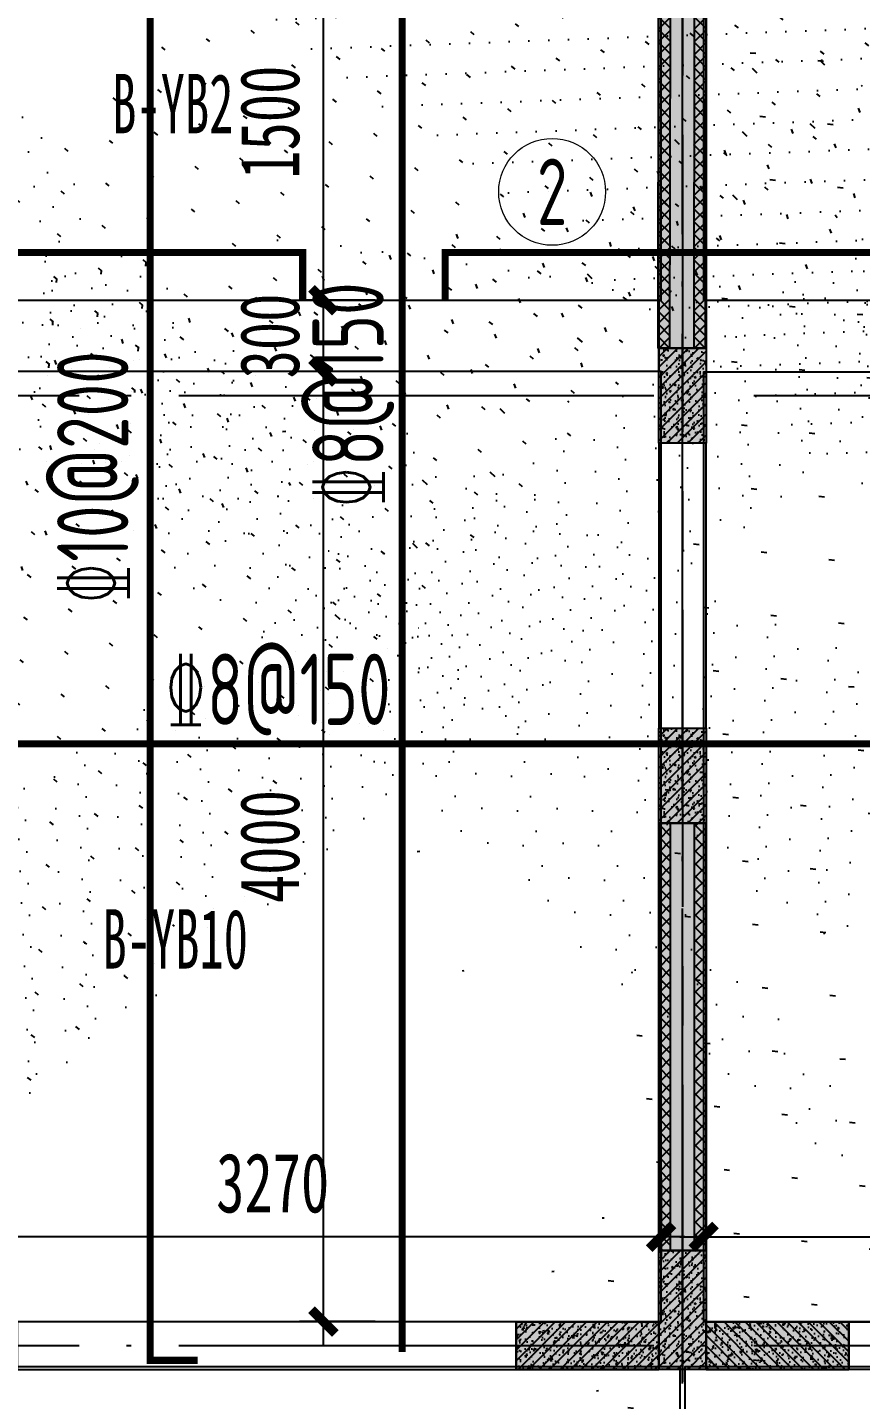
# Model space of a CAD drawing. Extents: x -3200779283 to -8106663, y 659664 to 1123462.
# Drawn here: x -8152558 to -8149051, y 1005611 to 1011388 of the extents above; entities that cross this region are included whole.
import ezdxf
from ezdxf.enums import TextEntityAlignment as Align

# ---------------------------------------------------------------- set-up
doc = ezdxf.new("R2010")
doc.units = 0
doc.header["$LTSCALE"] = 1000
doc.header["$MEASUREMENT"] = 0
for name, pattern in [('120-墙体$0$CONTINOUS', [0]), ('3#-轴线$0$DOTE', [2.4200000000000004, 2, -0.2, 0.02, -0.2]), ('3#4#5#$0$DASH', [0.35, 0.25, -0.1]), ('4#-标准层$0$CENTER', [2, 1.25, -0.25, 0.25, -0.25]), ('4#-标准层$0$CONTINOUS', [0]), ('DASH', [0.35, 0.25, -0.1])]:
    doc.linetypes.add(name, pattern=pattern)
doc.layers.get('Defpoints').update_dxf_attribs({"color": 30, "linetype": 'DASH'})
for name, color, linetype in [('120-墙体$0$S-WALL', 40, 'Continuous'), ('120-墙体$0$S-WALL-BEAM', 120, 'Continuous'), ('120-墙体$0$S-WALL-COLU', 252, '120-墙体$0$CONTINOUS'), ('120-墙体$0$S-WALL-COLU-HATC', 16, 'Continuous'), ('120-墙体$0$S-WALL-HATC', 253, 'Continuous'), ('3#-轴线$0$A-ANNO-DOTE', 10, '3#-轴线$0$DOTE'), ('3#4#5#$0$PC-SLAB', 6, '3#4#5#$0$DASH'), ('3#4#5#$0$S-ANNO-TEXT', 7, 'Continuous'), ('3#4#5#$0$S-DIMS-SLAB', 120, 'Continuous'), ('3#4#5#$0$S-PC-FQ-WYQ', 4, 'Continuous'), ('3#4#5#$0$S-PC-SLAB', 6, 'Continuous'), ('3#4#5#$0$S-WALL-HATC', 253, 'Continuous'), ('4#-标准层$0$S-WALL', 40, 'Continuous'), ('4#-标准层$0$S-WALL-BEAM', 120, 'Continuous'), ('4#-标准层$0$S-WALL-COLU', 252, '4#-标准层$0$CONTINOUS'), ('4#-标准层$0$S-WALL-COLU-HATC', 16, 'Continuous'), ('4#-标准层$0$S-WALL-HATC', 253, 'Continuous'), ('4#-标准层$0$THIN', 7, 'Continuous'), ('S-ANNO-TEXT', 7, 'Continuous'), ('S-REIN', 1, 'Continuous'), ('S-REIN-TEXT', 7, 'Continuous')]:
    doc.layers.add(name, color=color, linetype=linetype)
doc.layers.add('提资不打印', color=2, linetype='Continuous', plot=False)
doc.styles.add('3#4#5#$0$外部参照 1$0$宋体', font='', dxfattribs={"width": 0.8})
doc.styles.add('3#4#5#$0$楷体', font='', dxfattribs={"width": 0.7})
doc.styles.add('FromPkpm', font='Pkpmeng', dxfattribs={"width": 0.7, "bigfont": 'Pkpmchn'})
doc.styles.get('3#4#5#$0$外部参照 1$0$宋体').set_extended_font_data('SimSun')
doc.styles.get('3#4#5#$0$楷体').set_extended_font_data('KaiTi_GB2312')
doc.dimstyles.new('3#4#5#$0$TSSD_100_100', dxfattribs={"dimtxt": 250, "dimasz": 100, "dimexe": 100, "dimexo": 250, "dimgap": 100, "dimtad": 1, "dimdec": 0, "dimzin": 0, "dimdsep": 46, "dimtxsty": '3#4#5#$0$楷体', "dimblk": '3#4#5#$0$_ArchTick', "dimcen": 0, "dimdle": 100, "dimclrt": 7, "dimadec": 0, "dimazin": 0, "dimtfac": 1, "dimtdec": 0, "dimtix": 1, "dimtmove": 2, "dimatfit": 3, "dimfxl": 1, "dimtolj": 1, "dimtzin": 0, "dimarcsym": 0})

# ---------------------------------------------------------------- blocks, each defined once
blk = doc.blocks.new('jf')
at = {"layer": 'S-REIN', "const_width": 30}
for points in [[(-8149118.825894339, 1005775.647708604), (-8149318.825894339, 1005775.647830674), (-8149318.825406058, 1016983.108613819), (-8149118.825406058, 1016983.108491749)], [(-8152376.860307201, 1010240.760034348), (-8152376.860307201, 1010440.760034348), (-8148676.860307201, 1010440.760034348), (-8148676.860307201, 1010240.760034348)], [(-8148076.844682201, 1010240.766382005), (-8148076.844682201, 1010440.766382005), (-8146076.844682201, 1010440.766382005), (-8146076.844682201, 1010240.766382005)]]:
    blk.add_lwpolyline(points, dxfattribs=at)
at = {"layer": 'S-REIN-TEXT', "lineweight": 18}
blk.add_circle((-8147626.844682201, 1010695.766382005), 225, dxfattribs=at)
at = {"layer": '提资不打印', "color": 2, "const_width": 30}
for points in [[(-8148258.368885905, 1005811.667658771), (-8148258.369374187, 1013738.00232679)], [(-8150836.834462452, 1008371.251838509), (-8145488.496433547, 1008371.251838509)]]:
    blk.add_lwpolyline(points, dxfattribs=at)
at = {"layer": 'S-REIN-TEXT', "lineweight": 18, "style": 'FromPkpm', "width": 0.7}
blk.add_text('2', height=280, dxfattribs=at).set_placement((-8147626.844682201, 1010695.766382005), align=Align.MIDDLE_CENTER)
at = {"layer": 'S-REIN-TEXT', "lineweight": 25, "style": 'FromPkpm', "width": 0.7}
blk.add_text('%%13210@200', height=300, rotation=450, dxfattribs=at).set_placement((-8149410.83000865, 1008958.024615812))
at = {"layer": '提资不打印', "lineweight": 25, "style": 'FromPkpm', "width": 0.7}
blk.add_text('%%1328@150', height=300, rotation=90, dxfattribs=at).set_placement((-8148336.14069527, 1009362.331518417))
blk.add_text('%%1328@150', height=300, dxfattribs=at).set_placement((-8149259.298445656, 1008451.251838509))
blk = doc.blocks.new('3#4#5#$0$B-YNQ1')
at = {"layer": '3#4#5#$0$S-PC-FQ-WYQ'}
h = blk.add_hatch(dxfattribs=at)
h.set_pattern_fill('ANSI37', color=256, scale=12, angle=180)
h.set_pattern_definition([(225, (-660607.1781414961, -535164.0255354154), (26.94076836320745, -26.94076836320746), []), (315, (-660607.1781414961, -535164.0255354154), (26.94076836320746, 26.94076836320745), [])])
h.paths.add_polyline_path([(-146055.7440335318, 326638.38548242), (-146055.7440335318, 326688.38548242), (-147455.7616441562, 326688.3844357273), (-147455.7616441562, 326638.3844357273)])
h = blk.add_hatch(dxfattribs=at)
h.set_pattern_fill('ANSI37', color=256, scale=12, angle=180)
h.set_pattern_definition([(225, (-660607.1781414887, -535314.0255326384), (26.94076836320745, -26.94076836320746), []), (315, (-660607.1781414887, -535314.0255326384), (26.94076836320746, 26.94076836320745), [])])
h.paths.add_polyline_path([(-146055.7440335243, 326488.3854851972), (-146055.7440335243, 326538.3854851972), (-147455.7616441487, 326538.3844385045), (-147455.7616441487, 326488.3844385045)])
for points in [[(-147455.7616441487, 326488.3844382186), (-147455.7616441487, 326688.3844385623), (-146055.7440335318, 326688.3854852549), (-146055.7440335318, 326488.3854849113)], [(-146055.7440335318, 326638.38548242), (-146055.7440335318, 326688.38548242), (-147455.7616441562, 326688.3844357273), (-147455.7616441562, 326638.3844357273)], [(-146055.7440335243, 326488.3854851972), (-146055.7440335243, 326538.3854851972), (-147455.7616441487, 326538.3844385045), (-147455.7616441487, 326488.3844385045)]]:
    blk.add_lwpolyline(points, close=True, dxfattribs=at)
blk = doc.blocks.new('3#4#5#$0$B-YNQ6')
at = {"layer": '3#4#5#$0$S-PC-FQ-WYQ'}
h = blk.add_hatch(dxfattribs=at)
h.set_pattern_fill('ANSI37', color=256, scale=12, angle=270)
h.set_pattern_definition([(315, (748344.9103723001, -190163.0295545172), (26.94076836320746, 26.94076836320747), []), (45, (748344.9103723001, -190163.0295545172), (-26.94076836320747, 26.94076836320746), [])])
h.paths.add_polyline_path([(-113457.5006455356, 324388.4045534472), (-113507.5006455356, 324388.4045534472), (-113507.4995988429, 322588.3869428227), (-113457.4995988429, 322588.3869428227)])
h = blk.add_hatch(dxfattribs=at)
h.set_pattern_fill('ANSI37', color=256, scale=12, angle=270)
h.set_pattern_definition([(315, (748494.9103695231, -190163.0295545097), (26.94076836320746, 26.94076836320747), []), (45, (748494.9103695231, -190163.0295545097), (-26.94076836320747, 26.94076836320746), [])])
h.paths.add_polyline_path([(-113307.5006483128, 324388.4045534546), (-113357.5006483128, 324388.4045534546), (-113357.4996016201, 322588.3869428302), (-113307.4996016201, 322588.3869428302)])
for points in [[(-113457.5006455356, 324388.4045534472), (-113507.5006455356, 324388.4045534472), (-113507.4995988429, 322588.3869428227), (-113457.4995988429, 322588.3869428227)], [(-113307.4996013342, 322588.3869428302), (-113507.4996016779, 322588.3869428302), (-113507.5006483705, 324388.4045534472), (-113307.5006480269, 324388.4045534472)], [(-113307.5006483128, 324388.4045534546), (-113357.5006483128, 324388.4045534546), (-113357.4996016201, 322588.3869428302), (-113307.4996016201, 322588.3869428302)]]:
    blk.add_lwpolyline(points, close=True, dxfattribs=at)
blk = doc.blocks.new('3#4#5#$0$A$C53EF3948')
at = {"layer": '3#4#5#$0$S-PC-FQ-WYQ', "rotation": 89.92223761843483}
blk.add_blockref('3#4#5#$0$B-YNQ1', (347785.6573970683, 140012.082079272), dxfattribs=at)
at = {"layer": '3#4#5#$0$S-PC-FQ-WYQ'}
blk.add_blockref('3#4#5#$0$B-YNQ6', (134407.5085066984, -333388.5474907711), dxfattribs=at)
blk = doc.blocks.new('3#4#5#$0$ban3')
at = {"layer": '3#4#5#$0$S-WALL-HATC', "ltscale": 100}
h = blk.add_hatch(dxfattribs=at)
h.set_pattern_fill('AR-CONC', color=256, scale=25, angle=-270.0000000000001, style=0)
h.set_pattern_definition([(139.9999999999999, (-37341029879.8108, -2020435458.363382), (15.6880337456489, 179.3150456501884), [18.75, -206.25]), (84.99999999999994, (-37341029879.8108, -2020435458.363382), (-188.048033425003, -34.68783340324987), [15, -165]), (190.4513999999999, (-37341029878.50346, -2020435443.420462), (-172.3598855152383, 144.6273454285055), [15.93504749999987, -175.2855279999978]), (136.1841999999999, (-37341029929.8108, -2020435458.363382), (41.37975358225471, 266.8102621564111), [28.125, -309.375]), (186.6356, (-37341029926.36247, -2020435436.129196), (-243.5294677251103, 233.665676387176), [23.902572, -262.92825]), (81.18419999999995, (-37341029929.8108, -2020435458.363382), (-243.529650231331, 233.665486283407), [22.5, -247.5]), (111, (-37341029917.3108, -2020435433.363382), (100.6547226663348, 149.2267630296154), [18.75, -206.25]), (55.99999999999998, (-37341029917.3108, -2020435433.363382), (-181.2875112617132, 60.82883298039556), [15, -165]), (161.4514, (-37341029908.9229, -2020435420.927824), (-80.63262417748795, 210.0556571453725), [15.9350475, -175.285528]), (127.5, (-37341029879.8108, -2020435458.363382), (-83.22346345782788, 3.039963829322726), [0, -162.9999999999978, 0, -167.4999999999978, 0, -165.6249999999978]), (97.49999999999993, (-37341029879.8108, -2020435458.363382), (-98.60292797059002, 65.76738436053722), [0, -95.5, 0, -159.25, 0, -63.125]), (57.49999999999993, (-37341029879.8108, -2020435514.113382), (5.638717933595033, 133.4556090431022), [0, -62.5, 0, -195, 0, -258.75]), (47.49999999999995, (-37341029879.8108, -2020435539.113382), (-25.02624558307933, 145.7965423355966), [0, -81.25, 0, -129.5, 0, -183.75])])
h.paths.add_polyline_path([(-214282.0078049983, 406075.9155135542), (-214282.0078049983, 406375.9155135542), (-211032.0079422076, 406375.9155135542), (-211032.0079422076, 406075.9155135542)])
at = {"layer": '3#4#5#$0$S-PC-SLAB'}
for points in [[(-214292.0078736024, 406375.9155135542), (-211022.0078736036, 406375.9155135542), (-211022.007587557, 407875.9277280353), (-214292.0075875558, 407875.9277280352)], [(-214292.0078049129, 402075.9156289196), (-211022.007804914, 402075.9156289196), (-211022.0078049995, 406075.9155135542), (-214292.0078049983, 406075.9155135542)]]:
    blk.add_lwpolyline(points, close=True, dxfattribs=at)
at = {"layer": '3#4#5#$0$S-WALL-HATC', "ltscale": 100}
blk.add_lwpolyline([(-214282.0078049983, 406075.9155135542), (-214282.0078049983, 406375.9155135542), (-211032.0079422076, 406375.9155135542), (-211032.0079422076, 406075.9155135542)], close=True, dxfattribs=at)
blk = doc.blocks.new('3#4#5#$0$_ArchTick')
at = {"color": 0, "linetype": 'ByBlock', "const_width": 0.4}
blk.add_lwpolyline([(-0.5, -0.5), (0.5, 0.5)], dxfattribs=at)
blk = doc.blocks.new('*D793')
at = {"layer": '3#4#5#$0$S-DIMS-SLAB', "color": 0, "lineweight": -2, "transparency": 16777216}
for p, q in [((164537.0246200085, 155281.0647373761), (164537.0246200085, 154933.371103932)), ((167807.0246200073, 155281.0647373762), (167807.0246200073, 154933.371103932)), ((167907.0246200073, 155033.371103932), (164437.0246200085, 155033.371103932))]:
    blk.add_line(p, q, dxfattribs=at)
at = {"layer": 'Defpoints', "color": 0, "transparency": 16777216}
for p in [(164537.0246200085, 155531.0647373761), (167807.0246200073, 155531.0647373762), (164537.0246200085, 155033.371103932)]:
    blk.add_point(p, dxfattribs=at)
at = {"layer": '3#4#5#$0$S-DIMS-SLAB', "color": 0, "lineweight": -2, "transparency": 16777216, "xscale": 100, "yscale": 100, "zscale": 100, "rotation": 180}
blk.add_blockref('3#4#5#$0$_ArchTick', (164537.0246200085, 155033.371103932), dxfattribs=at)
at = {"layer": '3#4#5#$0$S-DIMS-SLAB', "color": 0, "lineweight": -2, "transparency": 16777216, "xscale": 100, "yscale": 100, "zscale": 100}
blk.add_blockref('3#4#5#$0$_ArchTick', (167807.0246200073, 155033.371103932), dxfattribs=at)
at = {"layer": '3#4#5#$0$S-DIMS-SLAB', "color": 7, "transparency": 16777216, "insert": (166172.0246200079, 155258.371103932), "char_height": 250, "attachment_point": 5, "style": '3#4#5#$0$楷体'}
blk.add_mtext('\\A1;3270', dxfattribs=at)
blk = doc.blocks.new('*D801')
at = {"layer": '3#4#5#$0$S-DIMS-SLAB', "color": 0, "lineweight": -2, "transparency": 16777216}
for p, q in [((166385.3927718148, 154575.9153493817), (166385.3927718148, 158775.9152976092)), ((166603.0985433686, 158675.9152976092), (166285.3927718148, 158675.9152976092)), ((166603.0985433607, 154675.9153493817), (166285.3927718148, 154675.9153493817))]:
    blk.add_line(p, q, dxfattribs=at)
at = {"layer": 'Defpoints', "color": 0, "transparency": 16777216}
for p in [(166385.3927718148, 158675.9152976092), (166853.0985433686, 158675.9152976092), (166853.0985433607, 154675.9153493817)]:
    blk.add_point(p, dxfattribs=at)
at = {"layer": '3#4#5#$0$S-DIMS-SLAB', "color": 0, "lineweight": -2, "transparency": 16777216, "xscale": 100, "yscale": 100, "zscale": 100}
for p, rotation in [((166385.3927718148, 158675.9152976092), 90), ((166385.3927718148, 154675.9153493817), 270)]:
    blk.add_blockref('3#4#5#$0$_ArchTick', p, dxfattribs=dict(at, rotation=rotation))
at = {"layer": '3#4#5#$0$S-DIMS-SLAB', "color": 7, "transparency": 16777216, "insert": (166160.3927718148, 156675.9153234954), "char_height": 250, "attachment_point": 5, "rotation": 90, "style": '3#4#5#$0$楷体'}
blk.add_mtext('\\A1;4000', dxfattribs=at)
blk = doc.blocks.new('*D802')
at = {"layer": '3#4#5#$0$S-DIMS-SLAB', "color": 0, "lineweight": -2, "transparency": 16777216}
for p, q in [((166385.3927718148, 158975.9152976092), (166385.3927718148, 159075.9152976092)), ((166603.0985433686, 158975.9152976092), (166285.3927718148, 158975.9152976092)), ((166385.3927718148, 158675.9152976092), (166385.3927718148, 158975.9152976092)), ((166603.0985433686, 158675.9152976092), (166285.3927718148, 158675.9152976092)), ((166385.3927718148, 158675.9152976092), (166385.3927718148, 158575.9152976092))]:
    blk.add_line(p, q, dxfattribs=at)
at = {"layer": 'Defpoints', "color": 0, "transparency": 16777216}
for p in [(166385.3927718148, 158975.9152976092), (166853.0985433686, 158975.9152976092), (166853.0985433686, 158675.9152976092)]:
    blk.add_point(p, dxfattribs=at)
at = {"layer": '3#4#5#$0$S-DIMS-SLAB', "color": 0, "lineweight": -2, "transparency": 16777216, "xscale": 100, "yscale": 100, "zscale": 100}
for p, rotation in [((166385.3927718148, 158975.9152976092), 270), ((166385.3927718148, 158675.9152976092), 90)]:
    blk.add_blockref('3#4#5#$0$_ArchTick', p, dxfattribs=dict(at, rotation=rotation))
at = {"layer": '3#4#5#$0$S-DIMS-SLAB', "color": 7, "transparency": 16777216, "insert": (166160.3927718148, 158825.9152976092), "char_height": 250, "attachment_point": 5, "rotation": 90, "style": '3#4#5#$0$楷体'}
blk.add_mtext('\\A1;300', dxfattribs=at)
blk = doc.blocks.new('*D803')
at = {"layer": '3#4#5#$0$S-DIMS-SLAB', "color": 0, "lineweight": -2, "transparency": 16777216}
for p, q in [((166385.6237824677, 158875.9152976092), (166385.6237824677, 160575.9275120902)), ((166603.3295540215, 160475.9275120902), (166285.6237824677, 160475.9275120902)), ((166594.7546355295, 158975.9152976092), (166285.6237824677, 158975.9152976092))]:
    blk.add_line(p, q, dxfattribs=at)
at = {"layer": 'Defpoints', "color": 0, "transparency": 16777216}
for p in [(166385.6237824677, 160475.9275120902), (166853.3295540215, 160475.9275120902), (166844.7546355295, 158975.9152976092)]:
    blk.add_point(p, dxfattribs=at)
at = {"layer": '3#4#5#$0$S-DIMS-SLAB', "color": 0, "lineweight": -2, "transparency": 16777216, "xscale": 100, "yscale": 100, "zscale": 100}
for p, rotation in [((166385.6237824677, 160475.9275120902), 90), ((166385.6237824677, 158975.9152976092), 270)]:
    blk.add_blockref('3#4#5#$0$_ArchTick', p, dxfattribs=dict(at, rotation=rotation))
at = {"layer": '3#4#5#$0$S-DIMS-SLAB', "color": 7, "transparency": 16777216, "insert": (166160.6237824677, 159725.9214048497), "char_height": 250, "attachment_point": 5, "rotation": 90, "style": '3#4#5#$0$楷体'}
blk.add_mtext('\\A1;1500', dxfattribs=at)
blk = doc.blocks.new('*D814')
at = {"layer": '3#4#5#$0$S-DIMS-SLAB', "color": 0, "lineweight": -2, "transparency": 16777216}
for p, q in [((167986.1414544945, 155280.5928524344), (167986.1414544945, 154932.8992189902)), ((171256.1414544934, 155280.5928524344), (171256.1414544934, 154932.8992189902)), ((167886.1414544945, 155032.8992189902), (171356.1414544934, 155032.8992189902))]:
    blk.add_line(p, q, dxfattribs=at)
at = {"layer": 'Defpoints', "color": 0, "transparency": 16777216}
for p in [(167986.1414544945, 155530.5928524344), (171256.1414544934, 155530.5928524344), (171256.1414544934, 155032.8992189902)]:
    blk.add_point(p, dxfattribs=at)
at = {"layer": '3#4#5#$0$S-DIMS-SLAB', "color": 0, "lineweight": -2, "transparency": 16777216, "xscale": 100, "yscale": 100, "zscale": 100, "rotation": 180}
blk.add_blockref('3#4#5#$0$_ArchTick', (167986.1414544945, 155032.8992189902), dxfattribs=at)
at = {"layer": '3#4#5#$0$S-DIMS-SLAB', "color": 0, "lineweight": -2, "transparency": 16777216, "xscale": 100, "yscale": 100, "zscale": 100}
blk.add_blockref('3#4#5#$0$_ArchTick', (171256.1414544934, 155032.8992189902), dxfattribs=at)
at = {"layer": '3#4#5#$0$S-DIMS-SLAB', "color": 7, "transparency": 16777216, "insert": (169621.1414544939, 155257.8992189902), "char_height": 250, "attachment_point": 5, "style": '3#4#5#$0$楷体'}
blk.add_mtext('\\A1;3270', dxfattribs=at)
blk = doc.blocks.new('3#4#5#$0$3#屋顶层悬挑板')
at = {"layer": '3#4#5#$0$S-PC-SLAB'}
for points in [[(161573.1474649378, 317938.5243909291), (165163.1474649378, 317938.5243909291), (165163.1474649378, 318598.5243909291), (161573.1474649378, 318598.5243909291)], [(165183.1474649378, 317938.5243909291), (168773.1474649378, 317938.5243909291), (168773.1474649378, 318598.5243909291), (165183.1474649378, 318598.5243909291)]]:
    blk.add_lwpolyline(points, close=True, dxfattribs=at)
blk = doc.blocks.new('120-墙体')
at = {"layer": '120-墙体$0$S-WALL-COLU-HATC'}
h = blk.add_hatch(dxfattribs=at)
h.set_pattern_fill('AR-CONC', color=256, scale=10)
h.set_pattern_definition([(49.99999999999999, (-8104.749218468613, -252107.8154490572), (71.72601826007535, -6.275213498259511), [7.5, -82.5]), (355, (-8104.749218468613, -252107.8154490572), (-13.8751333613, 75.21921337000119), [6, -66]), (100.4514, (-8098.7720504686, -252108.3383830572), (57.85093817140216, 68.94395420609536), [6.374018999999976, -70.1142111999996]), (46.18420000000002, (-8104.749218468613, -252087.8154490572), (106.7241048625644, -16.55190143290181), [11.24999999999991, -123.7499999999993]), (96.6356, (-8095.855543968617, -252089.1947797573), (93.46627055487033, 97.41178709004417), [9.561028799999999, -105.1713]), (351.1842, (-8104.749218468613, -252087.8154490572), (93.46619451336272, 97.41186009253246), [9, -99]), (21, (-8094.749218468613, -252092.8154490572), (59.69070521184616, -40.26188906653388), [7.5, -82.5]), (326.0000000000001, (-8094.749218468613, -252092.8154490572), (24.33153319215817, 72.5150045046853), [6, -66]), (71.4514, (-8089.774995168613, -252096.1706096573), (84.02226285814899, 32.25304967099524), [6.374019000000001, -70.1142112]), (37.50000000000001, (-8104.749218468613, -252107.8154490572), (1.215985531729067, 33.28938538313115), [0, -65.19999999999999, 0, -67, 0, -66.25]), (7.499999999999999, (-8104.749218468613, -252107.8154490572), (26.30695374421486, 39.44117118823603), [0, -38.2, 0, -63.7, 0, -25.25]), (327.5, (-8127.049218468601, -252107.8154490572), (53.3822436172409, -2.255487173437976), [0, -25, 0, -78, 0, -103.5]), (317.5, (-8137.049218468601, -252107.8154490572), (58.31861693423862, 10.01049823323177), [0, -32.5, 0, -51.8, 0, -73.5])])
h.paths.add_polyline_path([(100, -11200.00019601171), (100, -11000.00019601171), (700, -11000.00129538469), (700.0000000000146, -11200.00129538469)])
h = blk.add_hatch(dxfattribs=at)
h.set_pattern_fill('ANSI31', color=256, scale=250, style=0)
h.set_pattern_definition([(45, (-8104.749218468613, -252107.8154490572), (-22.09708691207961, 22.09708691207961), [])])
h.paths.add_polyline_path([(100, -11000.00019601171), (100, -11200.00019601171), (700.0000000000146, -11200.00129538469), (700, -11000.00129538469)])
at = {"layer": '120-墙体$0$S-WALL-HATC'}
blk.add_hatch(color=256, dxfattribs=at).paths.add_polyline_path([(700, -11200), (700, -11000), (100, -11000), (100, -11200)])
at = {"layer": '120-墙体$0$S-WALL'}
blk.add_lwpolyline([(700, -11200), (700, -11000), (100, -11000), (100, -11200), (700, -11200)], close=True, dxfattribs=at)
at = {"layer": '120-墙体$0$S-WALL-BEAM'}
blk.add_lwpolyline([(-2000, -10999.99960797658), (-2000, -11200), (100, -11200.00019601171), (100, -10999.99980398829)], close=True, dxfattribs=at)
at = {"layer": '120-墙体$0$S-WALL-COLU', "lineweight": -2}
blk.add_lwpolyline([(100, -11200.00019601171), (100, -11000.00019601171), (700, -11000.00129538469), (700.0000000000146, -11200.00129538469)], close=True, dxfattribs=at)
blk = doc.blocks.new('3#-轴线')
at = {"layer": '3#-轴线$0$A-ANNO-DOTE'}
for points in [[(20900, -16100), (20900, 5500)], [(-3000, -7100), (44800, -7100)], [(-3000, -11100), (44800, -11100)]]:
    blk.add_lwpolyline(points, dxfattribs=at)
blk = doc.blocks.new('3#4#5#$0$5#')
at = {"layer": '3#4#5#$0$S-ANNO-TEXT'}
blk.add_blockref('3#4#5#$0$ban3', (378828.7940562447, -247400.000215945), dxfattribs=at)
at = {"layer": '3#4#5#$0$S-ANNO-TEXT', "xscale": -1}
blk.add_blockref('3#4#5#$0$ban3', (-43034.90157780028, -247400.4721099574), dxfattribs=at)
at = {"layer": '3#4#5#$0$PC-SLAB', "linetype": 'ByBlock', "style": '3#4#5#$0$外部参照 1$0$宋体', "width": 0.6}
for s, p in [('B-YB2', (165751.550138473, 159804.2312724185)), ('B-YB10', (165761.7885475838, 156285.3235261539))]:
    blk.add_text(s, height=250, dxfattribs=at).set_placement(p, align=Align.MIDDLE)
at = {"layer": '3#4#5#$0$S-DIMS-SLAB'}
for base, p1, p2, angle, picture, middle in [((166385.6237824677, 160475.9275120902), (166844.7546355295, 158975.9152976092), (166853.3295540215, 160475.9275120902), 90, '*D803', (166160.6237824677, 159725.9214048497)), ((166385.3927718148, 158975.9152976092), (166853.0985433685, 158675.9152976092), (166853.0985433685, 158975.9152976092), 90, '*D802', (166160.3927718148, 158825.9152976092)), ((166385.3927718148, 158675.9152976092), (166853.0985433607, 154675.9153493817), (166853.0985433685, 158675.9152976092), 90, '*D801', (166160.3927718148, 156675.9153234954)), ((164537.0246200085, 155033.371103932), (167807.0246200073, 155531.0647373762), (164537.0246200085, 155531.0647373761), 180, '*D793', (166172.0246200079, 155258.371103932))]:
    dim = blk.add_linear_dim(base=base, p1=p1, p2=p2, angle=angle, dimstyle='3#4#5#$0$TSSD_100_100', dxfattribs=at)
    dim.commit()
    dim.dimension.update_dxf_attribs({"geometry": picture, "text_midpoint": middle})
dim = blk.add_linear_dim(base=(171256.1414544934, 155032.8992189902), p1=(167986.1414544945, 155530.5928524344), p2=(171256.1414544934, 155530.5928524344), dimstyle='3#4#5#$0$TSSD_100_100', dxfattribs=at)
dim.commit()
dim.dimension.update_dxf_attribs({"geometry": '*D814', "text_midpoint": (169621.1414544939, 155257.8992189902)})

msp = doc.modelspace()

# ---------------------------------------------------------------- hatches: boundary and pattern name
at = {"layer": '4#-标准层$0$S-WALL-COLU-HATC'}
h = msp.add_hatch(dxfattribs=at)
h.set_pattern_fill('AR-CONC', color=256, scale=10)
h.set_pattern_definition([(49.99999999999999, (-8159258.836946376, 772380.1676613261), (71.72601826007535, -6.275213498259511), [7.5, -82.5]), (355, (-8159258.836946376, 772380.1676613261), (-13.8751333613, 75.21921337000119), [6, -66]), (100.4514, (-8159252.859778376, 772379.6447273261), (57.85093817140216, 68.94395420609536), [6.374018999999974, -70.11421119999957]), (46.18420000000002, (-8159258.836946376, 772400.1676613261), (106.7241048625644, -16.55190143290181), [11.24999999999991, -123.7499999999992]), (96.6356, (-8159249.943271876, 772398.7883306261), (93.46627055487033, 97.41178709004417), [9.561028799999999, -105.1713]), (351.1842, (-8159258.836946376, 772400.1676613261), (93.46619451336272, 97.41186009253246), [9, -99]), (21, (-8159248.836946376, 772395.1676613261), (59.69070521184616, -40.26188906653388), [7.5, -82.5]), (326.0000000000001, (-8159248.836946376, 772395.1676613261), (24.33153319215817, 72.5150045046853), [6, -66]), (71.4514, (-8159243.862723076, 772391.8125007261), (84.02226285814899, 32.25304967099524), [6.374019000000001, -70.1142112]), (37.50000000000001, (-8159258.836946376, 772380.1676613261), (1.215985531729067, 33.28938538313115), [0, -65.19999999999999, 0, -67, 0, -66.25]), (7.499999999999999, (-8159258.836946376, 772380.1676613261), (26.30695374421486, 39.44117118823603), [0, -38.2, 0, -63.7, 0, -25.25]), (327.5, (-8159281.136946376, 772380.1676613261), (53.3822436172409, -2.255487173437976), [0, -25, 0, -78, 0, -103.5]), (317.5, (-8159291.136946376, 772380.1676613261), (58.31861693423862, 10.01049823323177), [0, -32.5, 0, -51.8, 0, -73.5])])
h.paths.add_polyline_path([(-8149900.43551159, 1010038.001302099), (-8149700.43551159, 1010038.001302099), (-8149700.43551159, 1009638.001302099), (-8149900.43551159, 1009638.001302099)])
h = msp.add_hatch(dxfattribs=at)
h.set_pattern_fill('ANSI31', color=256, scale=250, style=0)
h.set_pattern_definition([(45, (-8159258.836946376, 772380.1676613261), (-22.09708691207961, 22.09708691207961), [])])
h.paths.add_polyline_path([(-8149700.43551159, 1010038.001302099), (-8149900.43551159, 1010038.001302099), (-8149900.43551159, 1009638.001302099), (-8149700.43551159, 1009638.001302099)])
h = msp.add_hatch(dxfattribs=at)
h.set_pattern_fill('AR-CONC', color=256, scale=10)
h.set_pattern_definition([(49.99999999999999, (-8159258.836946374, 770780.1676613261), (71.72601826007535, -6.275213498259511), [7.5, -82.5]), (355, (-8159258.836946374, 770780.1676613261), (-13.8751333613, 75.21921337000119), [6, -66]), (100.4514, (-8159252.859778374, 770779.6447273261), (57.85093817140216, 68.94395420609536), [6.374018999999972, -70.11421119999954]), (46.18420000000002, (-8159258.836946374, 770800.1676613261), (106.7241048625644, -16.55190143290181), [11.2499999999999, -123.7499999999992]), (96.6356, (-8159249.943271874, 770798.7883306261), (93.46627055487033, 97.41178709004417), [9.561028799999999, -105.1713]), (351.1842, (-8159258.836946374, 770800.1676613261), (93.46619451336272, 97.41186009253246), [9, -99]), (21, (-8159248.836946374, 770795.1676613261), (59.69070521184616, -40.26188906653388), [7.5, -82.5]), (326.0000000000001, (-8159248.836946374, 770795.1676613261), (24.33153319215817, 72.5150045046853), [6, -66]), (71.4514, (-8159243.862723074, 770791.8125007261), (84.02226285814899, 32.25304967099524), [6.374019000000001, -70.1142112]), (37.50000000000001, (-8159258.836946374, 770780.1676613261), (1.215985531729067, 33.28938538313115), [0, -65.19999999999999, 0, -67, 0, -66.25]), (7.499999999999999, (-8159258.836946374, 770780.1676613261), (26.30695374421486, 39.44117118823603), [0, -38.2, 0, -63.7, 0, -25.25]), (327.5, (-8159281.136946375, 770780.1676613261), (53.3822436172409, -2.255487173437976), [0, -25, 0, -78, 0, -103.5]), (317.5, (-8159291.136946375, 770780.1676613261), (58.31861693423862, 10.01049823323177), [0, -32.5, 0, -51.8, 0, -73.5])])
h.paths.add_polyline_path([(-8149900.435511588, 1008438.001302099), (-8149700.435511588, 1008438.001302099), (-8149700.435511588, 1008038.001302099), (-8149900.435511588, 1008038.001302099)])
h = msp.add_hatch(dxfattribs=at)
h.set_pattern_fill('ANSI31', color=256, scale=250, style=0)
h.set_pattern_definition([(45, (-8159258.836946374, 770780.1676613261), (-22.09708691207961, 22.09708691207961), [])])
h.paths.add_polyline_path([(-8149700.435511588, 1008438.001302099), (-8149900.435511588, 1008438.001302099), (-8149900.435511588, 1008038.001302099), (-8149700.435511588, 1008038.001302099)])
h = msp.add_hatch(dxfattribs=at)
h.set_pattern_fill('AR-CONC', color=256, scale=10)
h.set_pattern_definition([(49.99999999999999, (-8159258.836946374, 768480.1661699297), (71.72601826007535, -6.275213498259511), [7.5, -82.5]), (355, (-8159258.836946374, 768480.1661699297), (-13.8751333613, 75.21921337000119), [6, -66]), (100.4514, (-8159252.859778374, 768479.6432359297), (57.85093817140216, 68.94395420609536), [6.374018999999973, -70.11421119999956]), (46.18420000000002, (-8159258.836946374, 768500.1661699297), (106.7241048625644, -16.55190143290181), [11.2499999999999, -123.7499999999992]), (96.6356, (-8159249.943271874, 768498.7868392296), (93.46627055487033, 97.41178709004417), [9.561028799999999, -105.1713]), (351.1842, (-8159258.836946374, 768500.1661699297), (93.46619451336272, 97.41186009253246), [9, -99]), (21, (-8159248.836946374, 768495.1661699297), (59.69070521184616, -40.26188906653388), [7.5, -82.5]), (326.0000000000001, (-8159248.836946374, 768495.1661699297), (24.33153319215817, 72.5150045046853), [6, -66]), (71.4514, (-8159243.862723074, 768491.8110093296), (84.02226285814899, 32.25304967099524), [6.374019000000001, -70.1142112]), (37.50000000000001, (-8159258.836946374, 768480.1661699297), (1.215985531729067, 33.28938538313115), [0, -65.19999999999999, 0, -67, 0, -66.25]), (7.499999999999999, (-8159258.836946374, 768480.1661699297), (26.30695374421486, 39.44117118823603), [0, -38.2, 0, -63.7, 0, -25.25]), (327.5, (-8159281.136946374, 768480.1661699297), (53.3822436172409, -2.255487173437976), [0, -25, 0, -78, 0, -103.5]), (317.5, (-8159291.136946374, 768480.1661699297), (58.31861693423862, 10.01049823323177), [0, -32.5, 0, -51.8, 0, -73.5])])
h.paths.add_polyline_path([(-8149900.435511587, 1006237.999810702), (-8149700.435511587, 1006237.999810702), (-8149700.435511587, 1005737.999810702), (-8149900.435511587, 1005737.999810702)])
h = msp.add_hatch(dxfattribs=at)
h.set_pattern_fill('ANSI31', color=256, scale=250, style=0)
h.set_pattern_definition([(45, (-8159258.836946374, 768480.1661699297), (-22.09708691207961, 22.09708691207961), [])])
h.paths.add_polyline_path([(-8149700.435511587, 1006237.999810702), (-8149900.435511587, 1006237.999810702), (-8149900.435511587, 1005737.999810702), (-8149700.435511587, 1005737.999810702)])
at = {"layer": '4#-标准层$0$S-WALL-HATC'}
for points in [[(-8149700.43551159, 1009638.020154847), (-8149900.43551159, 1009638.020154847), (-8149900.43551159, 1011738.019762824), (-8149950.43551159, 1011738.019762824), (-8149950.43551159, 1011938.020154847), (-8149650.43551159, 1011938.020154847), (-8149650.43551159, 1011738.019762824), (-8149700.43551159, 1011738.019762824)], [(-8149700.435511588, 1005738.001302099), (-8149900.435511588, 1005738.001302099), (-8149900.435511588, 1008438.001302099), (-8149700.435511588, 1008438.001302099)]]:
    msp.add_hatch(color=256, dxfattribs=at).paths.add_polyline_path(points)

# ---------------------------------------------------------------- linework, layer by layer
at = {"layer": '4#-标准层$0$S-WALL'}
for points in [[(-8149700.43551159, 1009638.020154847), (-8149900.43551159, 1009638.020154847), (-8149900.43551159, 1011738.019762824), (-8149950.43551159, 1011738.019762824), (-8149950.43551159, 1011938.020154847), (-8149650.43551159, 1011938.020154847), (-8149650.43551159, 1011738.019762824), (-8149700.43551159, 1011738.019762824)], [(-8149700.435511588, 1005738.001302099), (-8149900.435511588, 1005738.001302099), (-8149900.435511588, 1008438.001302099), (-8149700.435511588, 1008438.001302099)]]:
    msp.add_lwpolyline(points, close=True, dxfattribs=at)
at = {"layer": '4#-标准层$0$S-WALL-BEAM'}
msp.add_lwpolyline([(-8149700.435315575, 1009638.001302099), (-8149900.435707599, 1009638.001302099), (-8149900.435511588, 1008438.001302099), (-8149700.435119565, 1008438.001302099)], close=True, dxfattribs=at)
at = {"layer": '4#-标准层$0$S-WALL-COLU', "lineweight": -2}
for points in [[(-8149900.43551159, 1010038.001302099), (-8149700.43551159, 1010038.001302099), (-8149700.43551159, 1009638.001302099), (-8149900.43551159, 1009638.001302099)], [(-8149900.435511588, 1008438.001302099), (-8149700.435511588, 1008438.001302099), (-8149700.435511588, 1008038.001302099), (-8149900.435511588, 1008038.001302099)], [(-8149900.435511587, 1006237.999810702), (-8149700.435511587, 1006237.999810702), (-8149700.435511587, 1005737.999810702), (-8149900.435511587, 1005737.999810702)]]:
    msp.add_lwpolyline(points, close=True, dxfattribs=at)
at = {"layer": '4#-标准层$0$THIN', "linetype": '4#-标准层$0$CENTER'}
msp.add_line((-8149800.435511587, 1018935.651220073), (-8149800.435511587, 1001161.511631172), dxfattribs=at)

# ---------------------------------------------------------------- block references
for name, p in [('3#-轴线', (-8170700.435511587, 1016938.001106087)), ('120-墙体', (-8150600.435511587, 1016938.001106087))]:
    msp.add_blockref(name, p)
at = {"xscale": -1, "rotation": 3.622788229407092e-06}
msp.add_blockref('120-墙体', (-8149000.436219759, 1016938.001156671), dxfattribs=at)
at = {"layer": '3#4#5#$0$S-ANNO-TEXT'}
msp.add_blockref('3#4#5#$0$A$C53EF3948', (-8170800.443592959, 1017038.144333236), dxfattribs=at)
at = {"layer": '3#4#5#$0$S-PC-SLAB'}
for name, p in [('3#4#5#$0$5#', (-8317697.236654709, 851263.1443662292)), ('3#4#5#$0$3#屋顶层悬挑板', (-8314973.59086895, 687149.6198890805))]:
    msp.add_blockref(name, p, dxfattribs=at)
at = {"layer": 'S-ANNO-TEXT'}
msp.add_blockref('jf', (-2722.006778582931, 0), dxfattribs=at)

doc.saveas('drawing.dxf')
